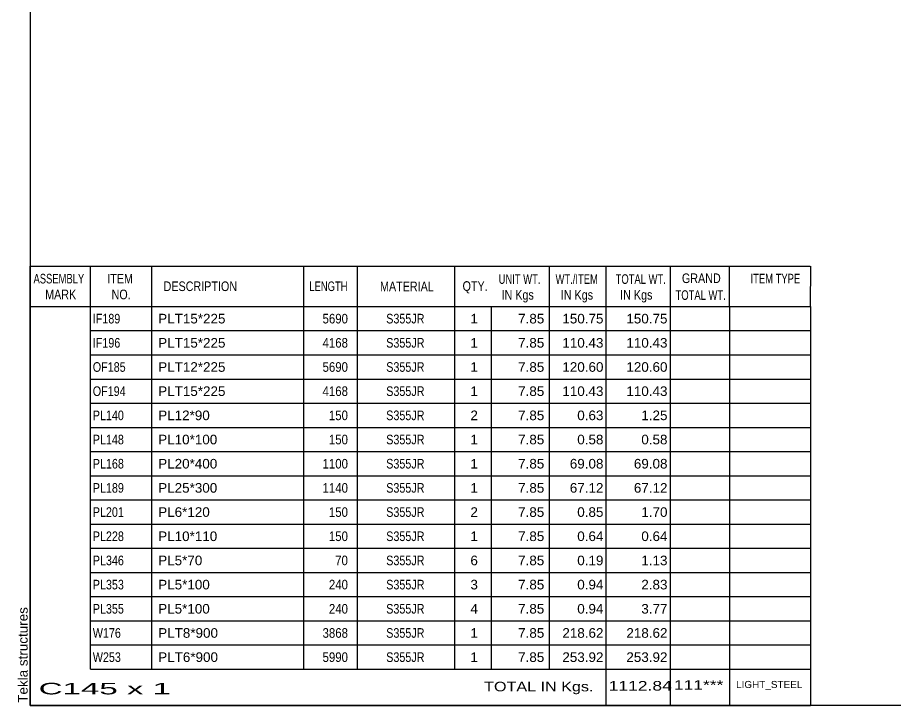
# Model space of a CAD drawing. Header units: millimetres. Extents: x -242 to 170, y -171 to 116.
# Drawn here: x -242.2 to -67.9, y -170.8 to -34.3 of the extents above; entities that cross this region are included whole.
import ezdxf

# ---------------------------------------------------------------- set-up
doc = ezdxf.new("R2010")
doc.units = ezdxf.units.MM
doc.styles.add('Arial', font='ARIAL.TTF', dxfattribs={"height": 0.2})

# ---------------------------------------------------------------- blocks, each defined once
blk = doc.blocks.new('Unknown-623355831-1210')
at = {"color": 5, "linetype": 'Continuous'}
for p, q in [((-239.74, 116.2), (-239.74, -170.8)), ((-239.74, -170.8), (170.26, -170.8))]:
    blk.add_line(p, q, dxfattribs=at)
at = {"color": 174, "linetype": 'Continuous', "style": 'Arial'}
blk.add_text('Tekla structures', height=1.9102, rotation=90, dxfattribs=at).set_placement((-240.24, -170.3))
blk = doc.blocks.new('CBS_BOM-623355831-4538')
at = {"color": 7, "linetype": 'Continuous'}
for p, q in [((-239.77, -91.63), (-239.77, -83.63)), ((-239.76, -83.63), (-84.85, -83.63)), ((-227.77, -91.63), (-227.77, -83.63)), ((-215.58, -91.63), (-215.58, -83.63)), ((-185.41, -91.63), (-185.41, -83.63)), ((-174.73, -91.63), (-174.73, -83.63)), ((-155.42, -91.63), (-155.42, -83.63)), ((-136.62, -91.63), (-136.62, -83.63)), ((-125.4, -91.63), (-125.4, -83.63)), ((-112.62, -91.63), (-112.62, -83.63)), ((-100.87, -91.63), (-100.87, -83.63)), ((-84.84, -83.64), (-84.85, -91.62)), ((-239.77, -91.63), (-84.84, -91.63)), ((-239.77, -96.43), (-239.77, -91.63)), ((-227.77, -96.43), (-227.77, -91.63)), ((-215.58, -96.43), (-215.58, -91.63)), ((-185.41, -96.43), (-185.41, -91.63)), ((-174.73, -96.43), (-174.73, -91.63)), ((-155.42, -96.43), (-155.42, -91.63)), ((-148.15, -96.43), (-148.15, -91.63)), ((-136.62, -96.43), (-136.62, -91.63)), ((-125.4, -96.43), (-125.4, -91.63)), ((-112.62, -96.43), (-112.62, -91.63)), ((-100.85, -96.43), (-100.85, -91.63)), ((-84.84, -91.64), (-84.84, -96.43)), ((-239.77, -101.23), (-239.77, -96.43)), ((-227.77, -96.43), (-84.85, -96.43)), ((-227.77, -101.23), (-227.77, -96.43)), ((-215.58, -101.23), (-215.58, -96.43)), ((-185.41, -101.23), (-185.41, -96.43)), ((-174.73, -101.23), (-174.73, -96.43)), ((-155.42, -101.23), (-155.42, -96.43)), ((-148.15, -101.23), (-148.15, -96.43)), ((-136.62, -101.23), (-136.62, -96.43)), ((-125.4, -101.23), (-125.4, -96.43)), ((-112.62, -101.23), (-112.62, -96.43)), ((-100.85, -101.23), (-100.85, -96.43)), ((-84.84, -96.44), (-84.84, -101.23)), ((-239.77, -106.03), (-239.77, -101.23)), ((-227.77, -101.23), (-84.85, -101.23)), ((-227.77, -106.03), (-227.77, -101.23)), ((-215.58, -106.03), (-215.58, -101.23)), ((-185.41, -106.03), (-185.41, -101.23)), ((-174.73, -106.03), (-174.73, -101.23)), ((-155.42, -106.03), (-155.42, -101.23)), ((-148.15, -106.03), (-148.15, -101.23)), ((-136.62, -106.03), (-136.62, -101.23)), ((-125.4, -106.03), (-125.4, -101.23)), ((-112.62, -106.03), (-112.62, -101.23)), ((-100.85, -106.03), (-100.85, -101.23)), ((-84.84, -101.24), (-84.84, -106.03)), ((-239.77, -110.83), (-239.77, -106.03)), ((-227.77, -106.03), (-84.85, -106.03)), ((-227.77, -110.83), (-227.77, -106.03)), ((-215.58, -110.83), (-215.58, -106.03)), ((-185.41, -110.83), (-185.41, -106.03)), ((-174.73, -110.83), (-174.73, -106.03)), ((-155.42, -110.83), (-155.42, -106.03)), ((-148.15, -110.83), (-148.15, -106.03)), ((-136.62, -110.83), (-136.62, -106.03)), ((-125.4, -110.83), (-125.4, -106.03)), ((-112.62, -110.83), (-112.62, -106.03)), ((-100.85, -110.83), (-100.85, -106.03)), ((-84.84, -106.04), (-84.84, -110.83)), ((-239.77, -115.63), (-239.77, -110.83)), ((-227.77, -110.83), (-84.85, -110.83)), ((-227.77, -115.63), (-227.77, -110.83)), ((-215.58, -115.63), (-215.58, -110.83)), ((-185.41, -115.63), (-185.41, -110.83)), ((-174.73, -115.63), (-174.73, -110.83)), ((-155.42, -115.63), (-155.42, -110.83)), ((-148.15, -115.63), (-148.15, -110.83)), ((-136.62, -115.63), (-136.62, -110.83)), ((-125.4, -115.63), (-125.4, -110.83)), ((-112.62, -115.63), (-112.62, -110.83)), ((-100.85, -115.63), (-100.85, -110.83)), ((-84.84, -110.84), (-84.84, -115.63)), ((-239.77, -120.43), (-239.77, -115.63)), ((-227.77, -115.63), (-84.85, -115.63)), ((-227.77, -120.43), (-227.77, -115.63)), ((-215.58, -120.43), (-215.58, -115.63)), ((-185.41, -120.43), (-185.41, -115.63)), ((-174.73, -120.43), (-174.73, -115.63)), ((-155.42, -120.43), (-155.42, -115.63)), ((-148.15, -120.43), (-148.15, -115.63)), ((-136.62, -120.43), (-136.62, -115.63)), ((-125.4, -120.43), (-125.4, -115.63)), ((-112.62, -120.43), (-112.62, -115.63)), ((-100.85, -120.43), (-100.85, -115.63)), ((-84.84, -115.64), (-84.84, -120.43)), ((-239.77, -125.23), (-239.77, -120.43)), ((-227.77, -120.43), (-84.85, -120.43)), ((-227.77, -125.23), (-227.77, -120.43)), ((-215.58, -125.23), (-215.58, -120.43)), ((-185.41, -125.23), (-185.41, -120.43)), ((-174.73, -125.23), (-174.73, -120.43)), ((-155.42, -125.23), (-155.42, -120.43)), ((-148.15, -125.23), (-148.15, -120.43)), ((-136.62, -125.23), (-136.62, -120.43)), ((-125.4, -125.23), (-125.4, -120.43)), ((-112.62, -125.23), (-112.62, -120.43)), ((-100.85, -125.23), (-100.85, -120.43)), ((-84.84, -120.44), (-84.84, -125.23)), ((-239.77, -130.03), (-239.77, -125.23)), ((-227.77, -125.23), (-84.85, -125.23)), ((-227.77, -130.03), (-227.77, -125.23)), ((-215.58, -130.03), (-215.58, -125.23)), ((-185.41, -130.03), (-185.41, -125.23)), ((-174.73, -130.03), (-174.73, -125.23)), ((-155.42, -130.03), (-155.42, -125.23)), ((-148.15, -130.03), (-148.15, -125.23)), ((-136.62, -130.03), (-136.62, -125.23)), ((-125.4, -130.03), (-125.4, -125.23)), ((-112.62, -130.03), (-112.62, -125.23)), ((-100.85, -130.03), (-100.85, -125.23)), ((-84.84, -125.24), (-84.84, -130.03)), ((-239.77, -134.83), (-239.77, -130.03)), ((-227.77, -130.03), (-84.85, -130.03)), ((-227.77, -134.83), (-227.77, -130.03)), ((-215.58, -134.83), (-215.58, -130.03)), ((-185.41, -134.83), (-185.41, -130.03)), ((-174.73, -134.83), (-174.73, -130.03)), ((-155.42, -134.83), (-155.42, -130.03)), ((-148.15, -134.83), (-148.15, -130.03)), ((-136.62, -134.83), (-136.62, -130.03)), ((-125.4, -134.83), (-125.4, -130.03)), ((-112.62, -134.83), (-112.62, -130.03)), ((-100.85, -134.83), (-100.85, -130.03)), ((-84.84, -130.04), (-84.84, -134.83)), ((-239.77, -139.63), (-239.77, -134.83)), ((-227.77, -134.83), (-84.85, -134.83)), ((-227.77, -139.63), (-227.77, -134.83)), ((-215.58, -139.63), (-215.58, -134.83)), ((-185.41, -139.63), (-185.41, -134.83)), ((-174.73, -139.63), (-174.73, -134.83)), ((-155.42, -139.63), (-155.42, -134.83)), ((-148.15, -139.63), (-148.15, -134.83)), ((-136.62, -139.63), (-136.62, -134.83)), ((-125.4, -139.63), (-125.4, -134.83)), ((-112.62, -139.63), (-112.62, -134.83)), ((-100.85, -139.63), (-100.85, -134.83)), ((-84.84, -134.84), (-84.84, -139.63)), ((-239.77, -144.43), (-239.77, -139.63)), ((-227.77, -139.63), (-84.85, -139.63)), ((-227.77, -144.43), (-227.77, -139.63)), ((-215.58, -144.43), (-215.58, -139.63)), ((-185.41, -144.43), (-185.41, -139.63)), ((-174.73, -144.43), (-174.73, -139.63)), ((-155.42, -144.43), (-155.42, -139.63)), ((-148.15, -144.43), (-148.15, -139.63)), ((-136.62, -144.43), (-136.62, -139.63)), ((-125.4, -144.43), (-125.4, -139.63)), ((-112.62, -144.43), (-112.62, -139.63)), ((-100.85, -144.43), (-100.85, -139.63)), ((-84.84, -139.64), (-84.84, -144.43)), ((-239.77, -149.23), (-239.77, -144.43)), ((-227.77, -144.43), (-84.85, -144.43)), ((-227.77, -149.23), (-227.77, -144.43)), ((-215.58, -149.23), (-215.58, -144.43)), ((-185.41, -149.23), (-185.41, -144.43)), ((-174.73, -149.23), (-174.73, -144.43)), ((-155.42, -149.23), (-155.42, -144.43)), ((-148.15, -149.23), (-148.15, -144.43)), ((-136.62, -149.23), (-136.62, -144.43)), ((-125.4, -149.23), (-125.4, -144.43)), ((-112.62, -149.23), (-112.62, -144.43)), ((-100.85, -149.23), (-100.85, -144.43)), ((-84.84, -144.44), (-84.84, -149.23)), ((-239.77, -154.03), (-239.77, -149.23)), ((-227.77, -149.23), (-84.85, -149.23)), ((-227.77, -154.03), (-227.77, -149.23)), ((-215.58, -154.03), (-215.58, -149.23)), ((-185.41, -154.03), (-185.41, -149.23)), ((-174.73, -154.03), (-174.73, -149.23)), ((-155.42, -154.03), (-155.42, -149.23)), ((-148.15, -154.03), (-148.15, -149.23)), ((-136.62, -154.03), (-136.62, -149.23)), ((-125.4, -154.03), (-125.4, -149.23)), ((-112.62, -154.03), (-112.62, -149.23)), ((-100.85, -154.03), (-100.85, -149.23)), ((-84.84, -149.24), (-84.84, -154.03)), ((-239.77, -158.83), (-239.77, -154.03)), ((-227.77, -154.03), (-84.85, -154.03)), ((-227.77, -158.83), (-227.77, -154.03)), ((-215.58, -158.83), (-215.58, -154.03)), ((-185.41, -158.83), (-185.41, -154.03)), ((-174.73, -158.83), (-174.73, -154.03)), ((-155.42, -158.83), (-155.42, -154.03)), ((-148.15, -158.83), (-148.15, -154.03)), ((-136.62, -158.83), (-136.62, -154.03)), ((-125.4, -158.83), (-125.4, -154.03)), ((-112.62, -158.83), (-112.62, -154.03)), ((-100.85, -158.83), (-100.85, -154.03)), ((-84.84, -154.04), (-84.84, -158.83)), ((-239.77, -163.63), (-239.77, -158.83)), ((-227.77, -158.83), (-84.85, -158.83)), ((-227.77, -163.63), (-227.77, -158.83)), ((-215.58, -163.63), (-215.58, -158.83)), ((-185.41, -163.63), (-185.41, -158.83)), ((-174.73, -163.63), (-174.73, -158.83)), ((-155.42, -163.63), (-155.42, -158.83)), ((-148.15, -163.63), (-148.15, -158.83)), ((-136.62, -163.63), (-136.62, -158.83)), ((-125.4, -163.63), (-125.4, -158.83)), ((-112.62, -163.63), (-112.62, -158.83)), ((-100.85, -163.63), (-100.85, -158.83)), ((-84.84, -158.84), (-84.84, -163.63)), ((-239.77, -170.83), (-239.77, -163.65)), ((-227.77, -163.63), (-84.85, -163.63)), ((-125.4, -170.83), (-125.4, -163.65)), ((-112.62, -170.83), (-112.62, -163.65)), ((-100.81, -170.83), (-100.81, -163.65)), ((-84.84, -163.63), (-84.84, -170.83)), ((-239.77, -170.83), (-84.84, -170.83))]:
    blk.add_line(p, q, dxfattribs=at)
at = {"color": 3, "linetype": 'Continuous', "style": 'Arial'}
for s, height, width, p in [('ASSEMBLY', 1.91, 0.7, (-239.08, -87.06)), ('ITEM', 1.91, 0.8, (-224.44, -87.06)), ('UNIT WT.', 1.91, 0.7, (-146.73, -87.14)), ('WT./ITEM', 1.91, 0.7, (-135.43, -87.14)), ('TOTAL WT.', 1.91, 0.7, (-123.5, -87.14)), ('GRAND', 1.91, 0.8, (-110.34, -86.98)), ('ITEM TYPE', 1.91, 0.7, (-96.71, -87.05)), ('DESCRIPTION', 1.9102, 0.8, (-213.25, -88.57)), ('LENGTH', 1.91, 0.7, (-184.31, -88.57)), ('MATERIAL', 1.91, 0.8, (-170.28, -88.61)), ('QTY.', 1.91, 0.8, (-153.89, -88.53)), ('MARK', 1.91, 0.8, (-236.77, -90.2)), ('NO.', 1.91, 0.8, (-223.58, -90.2)), ('IN Kgs', 1.91, 0.8, (-146.15, -90.27)), ('IN Kgs', 1.91, 0.8, (-134.39, -90.27)), ('IN Kgs', 1.91, 0.8, (-122.6, -90.27)), ('TOTAL WT.', 1.91, 0.7, (-111.6, -90.32))]:
    blk.add_text(s, height=height, dxfattribs=dict(at, width=width)).set_placement(p)
at = {"color": 7, "linetype": 'Continuous', "style": 'Arial'}
for s, width, p in [('IF189', 0.8, (-227.31, -95)), ('5690', 0.85, (-181.69, -95)), ('S355JR', 0.8, (-169.05, -95)), ('IF196', 0.8, (-227.31, -99.8)), ('4168', 0.85, (-181.69, -99.8)), ('S355JR', 0.8, (-169.05, -99.8)), ('OF185', 0.8, (-227.31, -104.6)), ('5690', 0.85, (-181.69, -104.6)), ('S355JR', 0.8, (-169.05, -104.6)), ('OF194', 0.8, (-227.31, -109.4)), ('4168', 0.85, (-181.69, -109.4)), ('S355JR', 0.8, (-169.05, -109.4)), ('PL140', 0.8, (-227.31, -114.2)), ('150', 0.85, (-180.43, -114.2)), ('S355JR', 0.8, (-169.05, -114.2)), ('PL148', 0.8, (-227.31, -119)), ('150', 0.85, (-180.43, -119)), ('S355JR', 0.8, (-169.05, -119)), ('PL168', 0.8, (-227.31, -123.8)), ('1100', 0.85, (-181.69, -123.8)), ('S355JR', 0.8, (-169.05, -123.8)), ('PL189', 0.8, (-227.31, -128.6)), ('1140', 0.85, (-181.69, -128.6)), ('S355JR', 0.8, (-169.05, -128.6)), ('PL201', 0.8, (-227.31, -133.4)), ('150', 0.85, (-180.43, -133.4)), ('S355JR', 0.8, (-169.05, -133.4)), ('PL228', 0.8, (-227.31, -138.2)), ('150', 0.85, (-180.43, -138.2)), ('S355JR', 0.8, (-169.05, -138.2)), ('PL346', 0.8, (-227.31, -143)), ('70', 0.85, (-179.18, -143)), ('S355JR', 0.8, (-169.05, -143)), ('PL353', 0.8, (-227.31, -147.8)), ('240', 0.85, (-180.43, -147.8)), ('S355JR', 0.8, (-169.05, -147.8)), ('PL355', 0.8, (-227.31, -152.6)), ('240', 0.85, (-180.43, -152.6)), ('S355JR', 0.8, (-169.05, -152.6)), ('W176', 0.8, (-227.31, -157.4)), ('3868', 0.85, (-181.69, -157.4)), ('S355JR', 0.8, (-169.05, -157.4)), ('W253', 0.8, (-227.31, -162.2)), ('5990', 0.85, (-181.69, -162.2)), ('S355JR', 0.8, (-169.05, -162.2))]:
    blk.add_text(s, height=1.91, dxfattribs=dict(at, width=width)).set_placement(p)
for s, p in [('PLT15*225', (-214.32, -95)), ('1', (-152.33, -95)), ('7.85', (-142.86, -95)), ('150.75', (-134.08, -95)), ('150.75', (-121.37, -95)), ('PLT15*225', (-214.32, -99.8)), ('1', (-152.33, -99.8)), ('7.85', (-142.86, -99.8)), ('110.43', (-134.08, -99.8)), ('110.43', (-121.37, -99.8)), ('PLT12*225', (-214.32, -104.6)), ('1', (-152.33, -104.6)), ('7.85', (-142.86, -104.6)), ('120.60', (-134.08, -104.6)), ('120.60', (-121.37, -104.6)), ('PLT15*225', (-214.32, -109.4)), ('1', (-152.33, -109.4)), ('7.85', (-142.86, -109.4)), ('110.43', (-134.08, -109.4)), ('110.43', (-121.37, -109.4)), ('PL12*90', (-214.32, -114.2)), ('2', (-152.33, -114.2)), ('7.85', (-142.86, -114.2)), ('0.63', (-131.12, -114.2)), ('1.25', (-118.4, -114.2)), ('PL10*100', (-214.32, -119)), ('1', (-152.33, -119)), ('7.85', (-142.86, -119)), ('0.58', (-131.12, -119)), ('0.58', (-118.4, -119)), ('PL20*400', (-214.32, -123.8)), ('1', (-152.33, -123.8)), ('7.85', (-142.86, -123.8)), ('69.08', (-132.6, -123.8)), ('69.08', (-119.88, -123.8)), ('PL25*300', (-214.32, -128.6)), ('1', (-152.33, -128.6)), ('7.85', (-142.86, -128.6)), ('67.12', (-132.6, -128.6)), ('67.12', (-119.88, -128.6)), ('PL6*120', (-214.32, -133.4)), ('2', (-152.33, -133.4)), ('7.85', (-142.86, -133.4)), ('0.85', (-131.12, -133.4)), ('1.70', (-118.4, -133.4)), ('PL10*110', (-214.32, -138.2)), ('1', (-152.33, -138.2)), ('7.85', (-142.86, -138.2)), ('0.64', (-131.12, -138.2)), ('0.64', (-118.4, -138.2)), ('PL5*70', (-214.32, -143)), ('6', (-152.33, -143)), ('7.85', (-142.86, -143)), ('0.19', (-131.12, -143)), ('1.13', (-118.4, -143)), ('PL5*100', (-214.32, -147.8)), ('3', (-152.33, -147.8)), ('7.85', (-142.86, -147.8)), ('0.94', (-131.12, -147.8)), ('2.83', (-118.4, -147.8)), ('PL5*100', (-214.32, -152.6)), ('4', (-152.33, -152.6)), ('7.85', (-142.86, -152.6)), ('0.94', (-131.12, -152.6)), ('3.77', (-118.4, -152.6)), ('PLT8*900', (-214.32, -157.4)), ('1', (-152.33, -157.4)), ('7.85', (-142.86, -157.4)), ('218.62', (-134.08, -157.4)), ('218.62', (-121.37, -157.4)), ('PLT6*900', (-214.32, -162.2)), ('1', (-152.33, -162.2)), ('7.85', (-142.86, -162.2)), ('253.92', (-134.08, -162.2)), ('253.92', (-121.37, -162.2))]:
    blk.add_text(s, height=1.91, dxfattribs=at).set_placement(p)
at = {"color": 6, "linetype": 'Continuous', "style": 'Arial'}
for s, height, width, p in [('C145 x 1', 2.292, 2.05, (-238.05, -168.64)), ('TOTAL IN Kgs.', 1.9102, 1.2, (-149.61, -168.04)), ('1112.84', 1.91, 1.3, (-124.88, -167.89)), ('111***', 1.91, 1.3, (-111.94, -167.73))]:
    blk.add_text(s, height=height, dxfattribs=dict(at, width=width)).set_placement(p)
blk.add_text('LIGHT_STEEL', height=1.4135, dxfattribs=at).set_placement((-99.59, -167.38))

msp = doc.modelspace()

# ---------------------------------------------------------------- block references
for name in ['Unknown-623355831-1210', 'CBS_BOM-623355831-4538']:
    msp.add_blockref(name, (0, 0))

doc.saveas('drawing.dxf')
